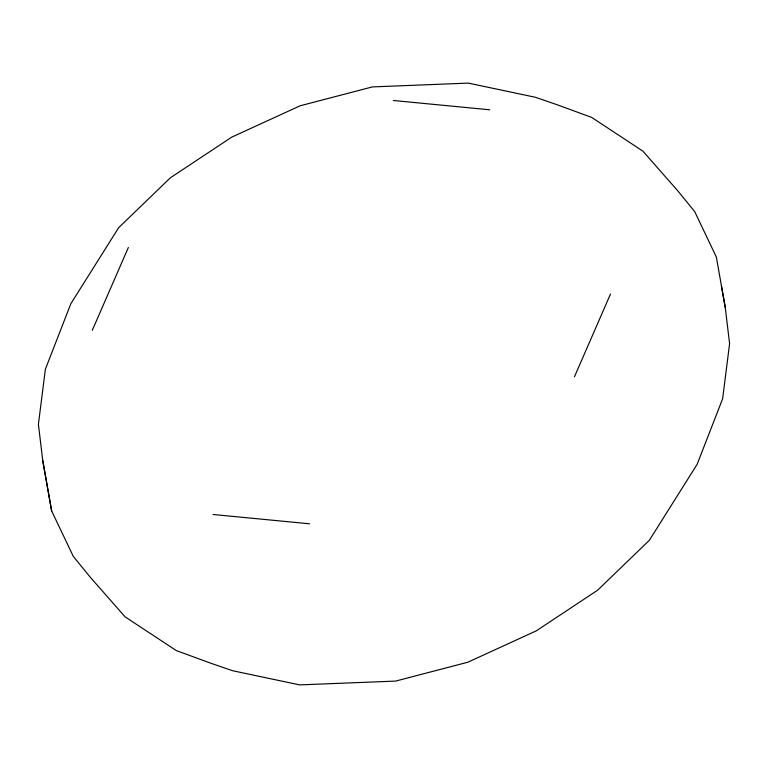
<?xml version="1.0" encoding="UTF-8"?>
<svg xmlns="http://www.w3.org/2000/svg" width="768" height="768" viewBox="0 0 768 768"><rect width="100%" height="100%" fill="white"/><g stroke="black" fill="none" stroke-linecap="round" stroke-linejoin="round"><path stroke-width="1.15" d="M92.294 330.298L128.352 247.498M574.454 376.79L610.512 293.99M393.322 100.493L489.754 109.795M213.053 514.493L309.485 523.786M51.638 510.922L73.296 556.378L90.163 577.094L125.069 616.838L176.342 650.602L210.96 663.283L232.522 670.704L299.645 684.893L395.616 681.091L467.827 662.227L536.275 630.854L597.61 590.227L649.306 540.346L697.104 464.39L722.621 398.803L729.6 343.67L725.242 307.402L716.362 257.078L694.704 211.622L677.837 190.906L642.931 151.162L591.658 117.398L557.04 104.717L535.478 97.296L468.355 83.107L372.384 86.909L300.173 105.773L231.725 137.146L170.39 177.773L118.694 227.654L70.896 303.61L45.379 369.197L38.4 424.33L42.758 460.598L51.638 510.922L42.758 460.598M721.43 285.994L725.242 307.402"/></g></svg>
